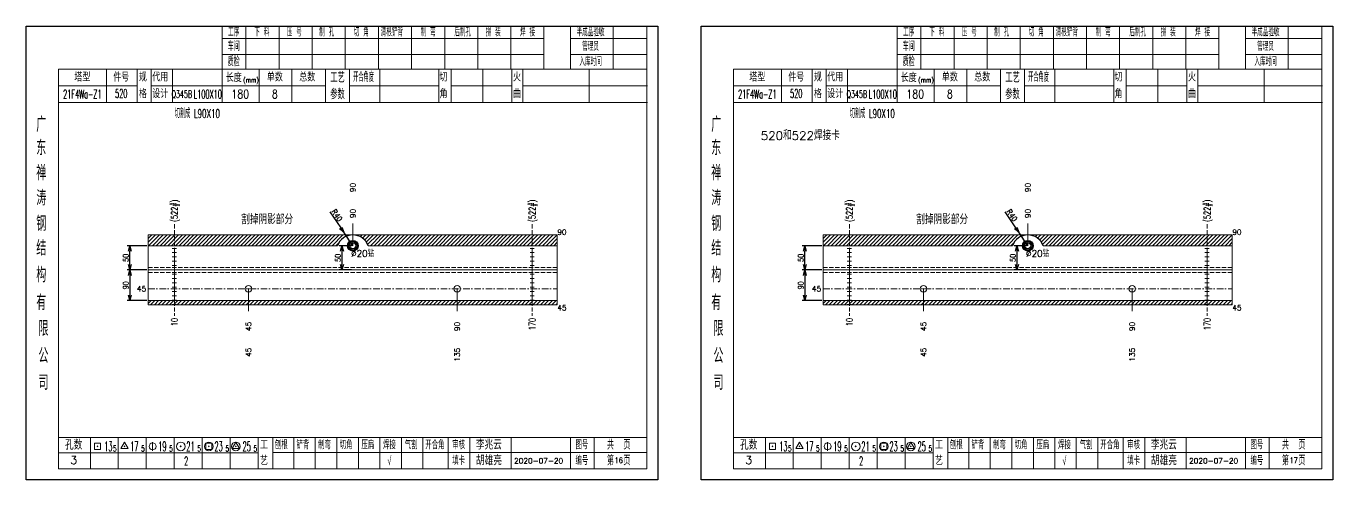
# Model space of a CAD drawing. Extents: x 1310 to 15542, y -76 to 8381.
# Drawn here: x 6198 to 6803, y 2954 to 3164 of the extents above; entities that cross this region are included whole.
import ezdxf
from ezdxf.enums import TextEntityAlignment as Align

# ---------------------------------------------------------------- set-up
doc = ezdxf.new("R2010")
doc.units = 0
doc.header["$MEASUREMENT"] = 0
doc.linetypes.add('一点画线', pattern=[5.2, 3, -1, 0.2, -1])
doc.linetypes.add('虚线', pattern=[2.75, 2, -0.75])
doc.layers.get('0').update_dxf_attribs({"linetype": 'CONTINUOUS', "lineweight": 25})
doc.layers.get('Defpoints').update_dxf_attribs({"linetype": 'CONTINUOUS'})
for name, color, linetype, lineweight in [('1', 7, 'CONTINUOUS', 25), ('2', 7, 'CONTINUOUS', 25), ('4', 7, 'CONTINUOUS', 25), ('5', 7, 'CONTINUOUS', 25)]:
    doc.layers.add(name, color=color, linetype=linetype, lineweight=lineweight)
doc.styles.add('DimFont', font='simplex.shx', dxfattribs={"width": 0.8, "bigfont": 'gbhzfs.shx'})
doc.styles.get("Standard").update_dxf_attribs({"font": 'simplex.shx', "width": 0.7, "height": 3, "bigfont": 'gbhzfs.shx'})
doc.dimstyles.new('DHDxfDimStyleOpen30', dxfattribs={"dimtxt": 2.5, "dimasz": 2.5, "dimexe": 1.25, "dimexo": 0.625, "dimtad": 2, "dimtxsty": 'DimFont', "dimblk": 'OPEN30', "dimblk1": 'OPEN30', "dimblk2": 'OPEN30', "dimcen": 2.5, "dimadec": 0, "dimazin": 0, "dimtfac": 1, "dimtmove": 0, "dimatfit": 3, "dimfxl": 0, "dimarcsym": 0})

# ---------------------------------------------------------------- blocks, each defined once
blk = doc.blocks.new('孔21.5')
at = {"layer": '5', "color": 7, "linetype": 'Continuous', "lineweight": 13}
for p, q in [((-0.1, -0.1), (0.1, 0.1)), ((0.1, -0.1), (-0.1, 0.1))]:
    blk.add_line(p, q, dxfattribs=at)
blk.add_circle((0, 0), 1, dxfattribs=at)
blk = doc.blocks.new('_OPEN30')
at = {"color": 0, "linetype": 'ByBlock', "lineweight": -2}
for p, q in [((-1, 0.27), (0, 0)), ((0, 0), (-1, -0.27)), ((0, 0), (-1, 0))]:
    blk.add_line(p, q, dxfattribs=at)
blk = doc.blocks.new('*D72')
at = {"color": 0, "linetype": 'Continuous', "lineweight": -2}
for p, q in [((6348.81, 3062.14), (6343.15, 3062.14)), ((6344.4, 3059.64), (6344.4, 3053.44)), ((6348.81, 3050.94), (6343.15, 3050.94))]:
    blk.add_line(p, q, dxfattribs=at)
at = {"layer": 'Defpoints', "color": 0, "linetype": 'Continuous'}
for p in [(6349.44, 3062.14), (6344.4, 3050.94), (6349.44, 3050.94)]:
    blk.add_point(p, dxfattribs=at)
at = {"color": 0, "linetype": 'Continuous', "lineweight": -2, "xscale": 2.5, "yscale": 2.5, "zscale": 2.5}
for p, rotation in [((6344.4, 3062.14), 90), ((6344.4, 3050.94), 270)]:
    blk.add_blockref('_OPEN30', p, dxfattribs=dict(at, rotation=rotation))
at = {"color": 0, "linetype": 'Continuous', "insert": (6342.52, 3056.54), "char_height": 2.5, "attachment_point": 5, "rotation": 90, "style": 'DimFont'}
blk.add_mtext('50', dxfattribs=at)
blk = doc.blocks.new('*D73')
at = {"color": 0, "linetype": 'Continuous', "lineweight": -2}
for p, q in [((6338.78, 3077.86), (6343.82, 3070.42)), ((6349.44, 3062.14), (6345.23, 3068.35))]:
    blk.add_line(p, q, dxfattribs=at)
at = {"layer": 'Defpoints', "color": 0, "linetype": 'Continuous'}
for p in [(6345.23, 3068.35), (6349.44, 3062.14)]:
    blk.add_point(p, dxfattribs=at)
at = {"color": 0, "linetype": 'Continuous', "lineweight": -2, "xscale": 2.5, "yscale": 2.5, "zscale": 2.5, "rotation": 304.1449578557873}
blk.add_blockref('_OPEN30', (6345.23, 3068.35), dxfattribs=at)
at = {"color": 0, "linetype": 'Continuous', "insert": (6342.15, 3076.23), "char_height": 2.5, "attachment_point": 5, "rotation": 304.14496, "style": 'DimFont'}
blk.add_mtext('R40', dxfattribs=at)
blk = doc.blocks.new('*D74')
at = {"color": 0, "linetype": 'Continuous', "lineweight": -2}
for p, q in [((6254.25, 3062.14), (6245.07, 3062.14)), ((6246.32, 3053.44), (6246.32, 3059.64)), ((6254.25, 3050.94), (6245.07, 3050.94))]:
    blk.add_line(p, q, dxfattribs=at)
at = {"layer": 'Defpoints', "color": 0, "linetype": 'Continuous'}
for p in [(6246.32, 3062.14), (6254.87, 3062.14), (6254.87, 3050.94)]:
    blk.add_point(p, dxfattribs=at)
at = {"color": 0, "linetype": 'Continuous', "lineweight": -2, "xscale": 2.5, "yscale": 2.5, "zscale": 2.5}
for p, rotation in [((6246.32, 3062.14), 90), ((6246.32, 3050.94), 270)]:
    blk.add_blockref('_OPEN30', p, dxfattribs=dict(at, rotation=rotation))
at = {"color": 0, "linetype": 'Continuous', "insert": (6244.44, 3056.54), "char_height": 2.5, "attachment_point": 5, "rotation": 90, "style": 'DimFont'}
blk.add_mtext('50', dxfattribs=at)
blk = doc.blocks.new('*D75')
at = {"color": 0, "linetype": 'Continuous', "lineweight": -2}
for p, q in [((6254.25, 3050.94), (6245.07, 3050.94)), ((6246.32, 3048.44), (6246.32, 3039.24)), ((6254.25, 3036.74), (6245.07, 3036.74))]:
    blk.add_line(p, q, dxfattribs=at)
at = {"layer": 'Defpoints', "color": 0, "linetype": 'Continuous'}
for p in [(6254.87, 3050.94), (6246.32, 3036.74), (6254.87, 3036.74)]:
    blk.add_point(p, dxfattribs=at)
at = {"color": 0, "linetype": 'Continuous', "lineweight": -2, "xscale": 2.5, "yscale": 2.5, "zscale": 2.5}
for p, rotation in [((6246.32, 3050.94), 90), ((6246.32, 3036.74), 270)]:
    blk.add_blockref('_OPEN30', p, dxfattribs=dict(at, rotation=rotation))
at = {"color": 0, "linetype": 'Continuous', "insert": (6244.44, 3043.84), "char_height": 2.5, "attachment_point": 5, "rotation": 90, "style": 'DimFont'}
blk.add_mtext('90', dxfattribs=at)
blk = doc.blocks.new('*D84')
at = {"color": 0, "linetype": 'Continuous', "lineweight": -2}
for p, q in [((6660.94, 3062.14), (6655.28, 3062.14)), ((6656.53, 3059.64), (6656.53, 3053.44)), ((6660.94, 3050.94), (6655.28, 3050.94))]:
    blk.add_line(p, q, dxfattribs=at)
at = {"layer": 'Defpoints', "color": 0, "linetype": 'Continuous'}
for p in [(6661.57, 3062.14), (6656.53, 3050.94), (6661.57, 3050.94)]:
    blk.add_point(p, dxfattribs=at)
at = {"color": 0, "linetype": 'Continuous', "lineweight": -2, "xscale": 2.5, "yscale": 2.5, "zscale": 2.5}
for p, rotation in [((6656.53, 3062.14), 90), ((6656.53, 3050.94), 270)]:
    blk.add_blockref('_OPEN30', p, dxfattribs=dict(at, rotation=rotation))
at = {"color": 0, "linetype": 'Continuous', "insert": (6654.65, 3056.54), "char_height": 2.5, "attachment_point": 5, "rotation": 90, "style": 'DimFont'}
blk.add_mtext('50', dxfattribs=at)
blk = doc.blocks.new('*D85')
at = {"color": 0, "linetype": 'Continuous', "lineweight": -2}
for p, q in [((6650.91, 3077.86), (6655.95, 3070.42)), ((6661.57, 3062.14), (6657.36, 3068.35))]:
    blk.add_line(p, q, dxfattribs=at)
at = {"layer": 'Defpoints', "color": 0, "linetype": 'Continuous'}
for p in [(6657.36, 3068.35), (6661.57, 3062.14)]:
    blk.add_point(p, dxfattribs=at)
at = {"color": 0, "linetype": 'Continuous', "lineweight": -2, "xscale": 2.5, "yscale": 2.5, "zscale": 2.5, "rotation": 304.144957855795}
blk.add_blockref('_OPEN30', (6657.36, 3068.35), dxfattribs=at)
at = {"color": 0, "linetype": 'Continuous', "insert": (6654.28, 3076.23), "char_height": 2.5, "attachment_point": 5, "rotation": 304.14496, "style": 'DimFont'}
blk.add_mtext('R40', dxfattribs=at)
blk = doc.blocks.new('*D86')
at = {"color": 0, "linetype": 'Continuous', "lineweight": -2}
for p, q in [((6566.38, 3062.14), (6557.2, 3062.14)), ((6558.45, 3053.44), (6558.45, 3059.64)), ((6566.38, 3050.94), (6557.2, 3050.94))]:
    blk.add_line(p, q, dxfattribs=at)
at = {"layer": 'Defpoints', "color": 0, "linetype": 'Continuous'}
for p in [(6558.45, 3062.14), (6567, 3062.14), (6567, 3050.94)]:
    blk.add_point(p, dxfattribs=at)
at = {"color": 0, "linetype": 'Continuous', "lineweight": -2, "xscale": 2.5, "yscale": 2.5, "zscale": 2.5}
for p, rotation in [((6558.45, 3062.14), 90), ((6558.45, 3050.94), 270)]:
    blk.add_blockref('_OPEN30', p, dxfattribs=dict(at, rotation=rotation))
at = {"color": 0, "linetype": 'Continuous', "insert": (6556.57, 3056.54), "char_height": 2.5, "attachment_point": 5, "rotation": 90, "style": 'DimFont'}
blk.add_mtext('50', dxfattribs=at)
blk = doc.blocks.new('*D87')
at = {"color": 0, "linetype": 'Continuous', "lineweight": -2}
for p, q in [((6566.38, 3050.94), (6557.2, 3050.94)), ((6558.45, 3048.44), (6558.45, 3039.24)), ((6566.38, 3036.74), (6557.2, 3036.74))]:
    blk.add_line(p, q, dxfattribs=at)
at = {"layer": 'Defpoints', "color": 0, "linetype": 'Continuous'}
for p in [(6567, 3050.94), (6558.45, 3036.74), (6567, 3036.74)]:
    blk.add_point(p, dxfattribs=at)
at = {"color": 0, "linetype": 'Continuous', "lineweight": -2, "xscale": 2.5, "yscale": 2.5, "zscale": 2.5}
for p, rotation in [((6558.45, 3050.94), 90), ((6558.45, 3036.74), 270)]:
    blk.add_blockref('_OPEN30', p, dxfattribs=dict(at, rotation=rotation))
at = {"color": 0, "linetype": 'Continuous', "insert": (6556.57, 3043.84), "char_height": 2.5, "attachment_point": 5, "rotation": 90, "style": 'DimFont'}
blk.add_mtext('90', dxfattribs=at)
blk = doc.blocks.new('CTJGK')
at = {"color": 6, "linetype": 'Continuous'}
for p, q in [((0, 209.97), (292.13, 209.97)), ((0, 0), (0, 209.97)), ((292.13, 209.97), (292.13, 0)), ((292.13, 0), (0, 0))]:
    blk.add_line(p, q, dxfattribs=at)

msp = doc.modelspace()

# ---------------------------------------------------------------- hatches: boundary and pattern name
at = {"linetype": 'Continuous'}
h = msp.add_hatch(dxfattribs=at)
h.set_pattern_fill('ANSI31', color=0, scale=10, style=0)
h.set_pattern_definition([(45, (-8427.51, -2839.88), (-0.88388348, 0.88388348), [])])
h.paths.add_polyline_path([(6266.931, 3067.144), (6254.872, 3067.144), (6254.872, 3062.144), (6266.931, 3062.144)])
h.paths.add_polyline_path([(6346.214, 3066.416), (6345.868, 3067.144), (6266.931, 3067.144), (6266.931, 3062.144), (6342.366, 3062.144, -0.199274)])
h.paths.add_polyline_path([(6432.373, 3067.144), (6349.437, 3067.144, -0.3178372), (6356.508, 3062.144), (6432.373, 3062.144)])
h.paths.add_polyline_path([(6444.002, 3067.144), (6432.373, 3067.144), (6432.373, 3062.144), (6444.002, 3062.144)])
h = msp.add_hatch(dxfattribs=at)
h.set_pattern_fill('ANSI31', color=0, scale=10, style=0)
h.set_pattern_definition([(45, (-8115.38, -2839.88), (-0.88388348, 0.88388348), [])])
h.paths.add_polyline_path([(6579.061, 3067.144), (6567.002, 3067.144), (6567.002, 3062.144), (6579.061, 3062.144)])
h.paths.add_polyline_path([(6658.344, 3066.416), (6657.998, 3067.144), (6579.061, 3067.144), (6579.061, 3062.144), (6654.496, 3062.144, -0.199274)])
h.paths.add_polyline_path([(6744.503, 3067.144), (6661.567, 3067.144, -0.3178372), (6668.638, 3062.144), (6744.503, 3062.144)])
h.paths.add_polyline_path([(6756.132, 3067.144), (6744.503, 3067.144), (6744.503, 3062.144), (6756.132, 3062.144)])
h = msp.add_hatch(dxfattribs=at)
h.set_pattern_fill('ANSI31', color=0, scale=10, style=0)
h.set_pattern_definition([(45, (-358.2814, -15.6083), (-0.88388348, 0.88388348), [])])
h.paths.add_polyline_path([(6266.931, 3036.744), (6254.872, 3036.744), (6254.872, 3034.744), (6266.931, 3034.744)])
h.paths.add_polyline_path([(6301.199, 3036.744), (6266.931, 3036.744), (6266.931, 3034.744), (6301.199, 3034.744)])
h.paths.add_polyline_path([(6397.675, 3036.744), (6301.199, 3036.744), (6301.199, 3034.744), (6397.675, 3034.744)])
h.paths.add_polyline_path([(6432.373, 3036.744), (6397.675, 3036.744), (6397.675, 3034.744), (6432.373, 3034.744)])
h.paths.add_polyline_path([(6444.002, 3036.744), (6432.373, 3036.744), (6432.373, 3034.744), (6444.002, 3034.744)])
h = msp.add_hatch(dxfattribs=at)
h.set_pattern_fill('ANSI31', color=0, scale=10, style=0)
h.set_pattern_definition([(45, (-46.1514, -15.6083), (-0.88388348, 0.88388348), [])])
h.paths.add_polyline_path([(6579.061, 3036.744), (6567.002, 3036.744), (6567.002, 3034.744), (6579.061, 3034.744)])
h.paths.add_polyline_path([(6613.329, 3036.744), (6579.061, 3036.744), (6579.061, 3034.744), (6613.329, 3034.744)])
h.paths.add_polyline_path([(6709.805, 3036.744), (6613.329, 3036.744), (6613.329, 3034.744), (6709.805, 3034.744)])
h.paths.add_polyline_path([(6744.503, 3036.744), (6709.805, 3036.744), (6709.805, 3034.744), (6744.503, 3034.744)])
h.paths.add_polyline_path([(6756.132, 3036.744), (6744.503, 3036.744), (6744.503, 3034.744), (6756.132, 3034.744)])

# ---------------------------------------------------------------- linework, layer by layer
at = {"color": 7, "linetype": 'Continuous', "lineweight": 13}
for p, q in [((6349.437, 3062.144), (6349.437, 3072.444)), ((6661.567, 3062.144), (6661.567, 3072.444)), ((6301.199, 3042.244), (6301.199, 3031.944)), ((6397.675, 3042.244), (6397.675, 3031.944)), ((6613.329, 3042.244), (6613.329, 3031.944)), ((6709.805, 3042.244), (6709.805, 3031.944))]:
    msp.add_line(p, q, dxfattribs=at)
at = {"color": 7, "linetype": 'Continuous', "lineweight": 18}
for p, q in [((6254.872, 3067.144), (6254.872, 3034.744)), ((6254.872, 3067.144), (6444.002, 3067.144)), ((6444.002, 3067.144), (6444.002, 3034.744)), ((6567.002, 3067.144), (6567.002, 3034.744)), ((6567.002, 3067.144), (6756.132, 3067.144)), ((6756.132, 3067.144), (6756.132, 3034.744)), ((6254.872, 3062.144), (6342.366, 3062.144)), ((6356.508, 3062.144), (6444.002, 3062.144)), ((6567.002, 3062.144), (6654.496, 3062.144)), ((6668.638, 3062.144), (6756.132, 3062.144)), ((6254.872, 3050.944), (6444.002, 3050.944)), ((6567.002, 3050.944), (6756.132, 3050.944))]:
    msp.add_line(p, q, dxfattribs=at)
at = {"color": 1, "linetype": '虚线', "lineweight": 18}
for p, q in [((6254.872, 3052.144), (6444.002, 3052.144)), ((6567.002, 3052.144), (6756.132, 3052.144)), ((6254.872, 3049.744), (6444.002, 3049.744)), ((6567.002, 3049.744), (6756.132, 3049.744))]:
    msp.add_line(p, q, dxfattribs=at)
at = {"color": 3, "linetype": '一点画线', "lineweight": 13}
for p, q in [((6254.872, 3042.244), (6444.002, 3042.244)), ((6567.002, 3042.244), (6756.132, 3042.244))]:
    msp.add_line(p, q, dxfattribs=at)
at = {"color": 0, "linetype": 'Continuous'}
for centre, radius in [((6349.437, 3062.144), 2.467), ((6349.437, 3062.144), 2.052), ((6661.567, 3062.144), 2.467), ((6661.567, 3062.144), 2.052), ((6349.437, 3062.144), 1.414), ((6661.567, 3062.144), 1.414)]:
    msp.add_circle(centre, radius, dxfattribs=at)
for centre in [(6349.437, 3059.644), (6661.567, 3059.644)]:
    msp.add_arc(centre, 7.5, 19.471221, 160.528779, dxfattribs=at)
at = {"layer": '1', "color": 7, "linetype": 'Continuous', "lineweight": 18}
for p, q in [((6254.872, 3036.744), (6444.002, 3036.744)), ((6254.872, 3034.744), (6444.002, 3034.744)), ((6567.002, 3036.744), (6756.132, 3036.744)), ((6567.002, 3034.744), (6756.132, 3034.744))]:
    msp.add_line(p, q, dxfattribs=at)
at = {"layer": '2', "color": 216, "linetype": '虚线', "lineweight": 13}
for p, q in [((6266.931, 3072.144), (6266.931, 3029.744)), ((6432.373, 3072.144), (6432.373, 3029.744)), ((6579.061, 3072.144), (6579.061, 3029.744)), ((6744.503, 3072.144), (6744.503, 3029.744))]:
    msp.add_line(p, q, dxfattribs=at)
at = {"layer": '2', "color": 7, "linetype": 'Continuous', "lineweight": 13}
for p, q in [((6267.931, 3060.944), (6265.931, 3060.944)), ((6267.931, 3058.944), (6265.931, 3058.944)), ((6266.931, 3050.944), (6266.931, 3060.944)), ((6433.373, 3060.944), (6431.373, 3060.944)), ((6433.373, 3058.944), (6431.373, 3058.944)), ((6432.373, 3050.944), (6432.373, 3060.944)), ((6580.061, 3060.944), (6578.061, 3060.944)), ((6580.061, 3058.944), (6578.061, 3058.944)), ((6579.061, 3050.944), (6579.061, 3060.944)), ((6745.503, 3060.944), (6743.503, 3060.944)), ((6745.503, 3058.944), (6743.503, 3058.944)), ((6744.503, 3050.944), (6744.503, 3060.944)), ((6267.931, 3056.944), (6265.931, 3056.944)), ((6267.931, 3054.944), (6265.931, 3054.944)), ((6267.931, 3052.944), (6265.931, 3052.944)), ((6433.373, 3056.944), (6431.373, 3056.944)), ((6433.373, 3054.944), (6431.373, 3054.944)), ((6433.373, 3052.944), (6431.373, 3052.944)), ((6580.061, 3056.944), (6578.061, 3056.944)), ((6580.061, 3054.944), (6578.061, 3054.944)), ((6580.061, 3052.944), (6578.061, 3052.944)), ((6745.503, 3056.944), (6743.503, 3056.944)), ((6745.503, 3054.944), (6743.503, 3054.944)), ((6745.503, 3052.944), (6743.503, 3052.944)), ((6265.931, 3048.944), (6267.931, 3048.944)), ((6265.931, 3046.944), (6267.931, 3046.944)), ((6266.931, 3050.944), (6266.931, 3034.744)), ((6431.373, 3048.944), (6433.373, 3048.944)), ((6431.373, 3046.944), (6433.373, 3046.944)), ((6432.373, 3050.944), (6432.373, 3034.744)), ((6578.061, 3048.944), (6580.061, 3048.944)), ((6578.061, 3046.944), (6580.061, 3046.944)), ((6579.061, 3050.944), (6579.061, 3034.744)), ((6743.503, 3048.944), (6745.503, 3048.944)), ((6743.503, 3046.944), (6745.503, 3046.944)), ((6744.503, 3050.944), (6744.503, 3034.744)), ((6265.931, 3044.944), (6267.931, 3044.944)), ((6265.931, 3042.944), (6267.931, 3042.944)), ((6265.931, 3040.944), (6267.931, 3040.944)), ((6431.373, 3044.944), (6433.373, 3044.944)), ((6431.373, 3042.944), (6433.373, 3042.944)), ((6431.373, 3040.944), (6433.373, 3040.944)), ((6578.061, 3044.944), (6580.061, 3044.944)), ((6578.061, 3042.944), (6580.061, 3042.944)), ((6578.061, 3040.944), (6580.061, 3040.944)), ((6743.503, 3044.944), (6745.503, 3044.944)), ((6743.503, 3042.944), (6745.503, 3042.944)), ((6743.503, 3040.944), (6745.503, 3040.944)), ((6265.931, 3038.944), (6267.931, 3038.944)), ((6265.931, 3036.944), (6267.931, 3036.944)), ((6265.931, 3034.944), (6267.931, 3034.944)), ((6431.373, 3038.944), (6433.373, 3038.944)), ((6431.373, 3036.944), (6433.373, 3036.944)), ((6431.373, 3034.944), (6433.373, 3034.944)), ((6578.061, 3038.944), (6580.061, 3038.944)), ((6578.061, 3036.944), (6580.061, 3036.944)), ((6578.061, 3034.944), (6580.061, 3034.944)), ((6743.503, 3038.944), (6745.503, 3038.944)), ((6743.503, 3036.944), (6745.503, 3036.944)), ((6743.503, 3034.944), (6745.503, 3034.944))]:
    msp.add_line(p, q, dxfattribs=at)
at = {"layer": '4', "color": 1, "linetype": 'Continuous', "lineweight": 18}
for p, q in [((6198.372, 3163.771), (6198.372, 2953.801)), ((6490.502, 3163.771), (6198.372, 3163.771)), ((6289.002, 3163.771), (6289.002, 3143.931)), ((6300.032, 3163.771), (6300.032, 3143.911)), ((6315.342, 3163.771), (6315.342, 3143.911)), ((6330.662, 3163.771), (6330.662, 3143.911)), ((6345.972, 3163.771), (6345.972, 3143.911)), ((6361.282, 3163.771), (6361.282, 3143.911)), ((6376.592, 3163.771), (6376.592, 3143.911)), ((6391.912, 3163.771), (6391.912, 3143.911)), ((6407.222, 3163.771), (6407.222, 3143.911)), ((6422.532, 3163.771), (6422.532, 3143.911)), ((6437.842, 3163.771), (6437.842, 3143.931)), ((6437.842, 3163.771), (6437.842, 3143.911)), ((6450.122, 3163.771), (6450.122, 3143.911)), ((6469.872, 3163.771), (6469.872, 3143.911)), ((6485.452, 3163.771), (6485.452, 3143.911)), ((6490.502, 3133.971), (6490.502, 3163.771)), ((6510.502, 3163.771), (6510.502, 2953.801)), ((6802.632, 3163.771), (6510.502, 3163.771)), ((6601.132, 3163.771), (6601.132, 3143.931)), ((6612.162, 3163.771), (6612.162, 3143.911)), ((6627.472, 3163.771), (6627.472, 3143.911)), ((6642.792, 3163.771), (6642.792, 3143.911)), ((6658.102, 3163.771), (6658.102, 3143.911)), ((6673.412, 3163.771), (6673.412, 3143.911)), ((6688.722, 3163.771), (6688.722, 3143.911)), ((6704.042, 3163.771), (6704.042, 3143.911)), ((6719.352, 3163.771), (6719.352, 3143.911)), ((6734.662, 3163.771), (6734.662, 3143.911)), ((6749.972, 3163.771), (6749.972, 3143.931)), ((6749.972, 3163.771), (6749.972, 3143.911)), ((6762.252, 3163.771), (6762.252, 3143.911)), ((6782.002, 3163.771), (6782.002, 3143.911)), ((6797.582, 3163.771), (6797.582, 3143.911)), ((6802.632, 3133.971), (6802.632, 3163.771)), ((6437.842, 3158.041), (6289.002, 3158.041)), ((6485.452, 3158.041), (6450.122, 3158.041)), ((6749.972, 3158.041), (6601.132, 3158.041)), ((6797.582, 3158.041), (6762.252, 3158.041)), ((6437.842, 3150.561), (6289.002, 3150.561)), ((6485.452, 3150.561), (6450.122, 3150.561)), ((6749.972, 3150.561), (6601.132, 3150.561)), ((6797.582, 3150.561), (6762.252, 3150.561)), ((6213.382, 3143.911), (6213.382, 2958.851)), ((6485.452, 3143.911), (6213.382, 3143.911)), ((6235.502, 3143.921), (6235.502, 3128.501)), ((6249.652, 3128.501), (6249.652, 3143.911)), ((6256.152, 3128.501), (6256.152, 3143.911)), ((6266.022, 3143.911), (6266.022, 3128.501)), ((6289.002, 3143.931), (6289.002, 3128.501)), ((6306.122, 3143.911), (6306.122, 3128.501)), ((6321.172, 3143.911), (6321.172, 3128.501)), ((6336.872, 3143.911), (6336.872, 3128.501)), ((6347.932, 3143.911), (6347.932, 3128.501)), ((6361.882, 3143.911), (6361.882, 3128.501)), ((6389.182, 3143.911), (6389.182, 3128.501)), ((6394.942, 3143.911), (6394.942, 3128.501)), ((6409.562, 3143.911), (6409.562, 3128.501)), ((6423.022, 3143.911), (6423.022, 3128.501)), ((6428.012, 3143.911), (6428.012, 3128.501)), ((6458.752, 3143.911), (6458.752, 3128.501)), ((6485.452, 2958.851), (6485.452, 3143.911)), ((6525.512, 3143.911), (6525.512, 2958.851)), ((6797.582, 3143.911), (6525.512, 3143.911)), ((6547.632, 3143.921), (6547.632, 3128.501)), ((6561.782, 3128.501), (6561.782, 3143.911)), ((6568.282, 3128.501), (6568.282, 3143.911)), ((6578.152, 3143.911), (6578.152, 3128.501)), ((6601.132, 3143.931), (6601.132, 3128.501)), ((6618.252, 3143.911), (6618.252, 3128.501)), ((6633.302, 3143.911), (6633.302, 3128.501)), ((6649.002, 3143.911), (6649.002, 3128.501)), ((6660.062, 3143.911), (6660.062, 3128.501)), ((6674.012, 3143.911), (6674.012, 3128.501)), ((6701.312, 3143.911), (6701.312, 3128.501)), ((6707.072, 3143.911), (6707.072, 3128.501)), ((6721.692, 3143.911), (6721.692, 3128.501)), ((6735.152, 3143.911), (6735.152, 3128.501)), ((6740.142, 3143.911), (6740.142, 3128.501)), ((6770.882, 3143.911), (6770.882, 3128.501)), ((6797.582, 2958.851), (6797.582, 3143.911)), ((6249.652, 3136.151), (6213.382, 3136.151)), ((6336.872, 3136.201), (6256.152, 3136.201)), ((6347.932, 3136.201), (6389.182, 3136.201)), ((6394.942, 3136.201), (6423.022, 3136.201)), ((6428.012, 3136.201), (6485.632, 3136.201)), ((6561.782, 3136.151), (6525.512, 3136.151)), ((6649.002, 3136.201), (6568.282, 3136.201)), ((6660.062, 3136.201), (6701.312, 3136.201)), ((6707.072, 3136.201), (6735.152, 3136.201)), ((6740.142, 3136.201), (6797.762, 3136.201)), ((6490.502, 2953.801), (6490.502, 3133.971)), ((6802.632, 2953.801), (6802.632, 3133.971)), ((6485.632, 3128.501), (6213.382, 3128.501)), ((6797.762, 3128.501), (6525.512, 3128.501)), ((6213.382, 2973.381), (6485.452, 2973.381)), ((6228.072, 2973.381), (6228.072, 2958.851)), ((6241.002, 2958.851), (6241.002, 2973.381)), ((6253.932, 2973.381), (6253.932, 2958.851)), ((6266.852, 2958.851), (6266.852, 2973.381)), ((6279.782, 2973.381), (6279.782, 2958.851)), ((6292.712, 2958.851), (6292.712, 2973.381)), ((6305.632, 2958.851), (6305.632, 2973.381)), ((6312.502, 2958.851), (6312.502, 2973.381)), ((6322.162, 2958.851), (6322.162, 2973.381)), ((6332.102, 2958.851), (6332.102, 2973.381)), ((6342.042, 2958.851), (6342.042, 2973.381)), ((6351.992, 2958.851), (6351.992, 2973.381)), ((6361.932, 2958.851), (6361.932, 2973.381)), ((6371.872, 2958.851), (6371.872, 2973.381)), ((6381.822, 2958.851), (6381.822, 2973.381)), ((6393.462, 2958.851), (6393.462, 2973.381)), ((6403.612, 2958.851), (6403.612, 2973.381)), ((6422.672, 2958.851), (6422.672, 2973.381)), ((6450.052, 2958.851), (6450.052, 2973.381)), ((6461.012, 2958.851), (6461.012, 2973.381)), ((6525.512, 2973.381), (6797.582, 2973.381)), ((6540.202, 2973.381), (6540.202, 2958.851)), ((6553.132, 2958.851), (6553.132, 2973.381)), ((6566.062, 2973.381), (6566.062, 2958.851)), ((6578.982, 2958.851), (6578.982, 2973.381)), ((6591.912, 2973.381), (6591.912, 2958.851)), ((6604.842, 2958.851), (6604.842, 2973.381)), ((6617.762, 2958.851), (6617.762, 2973.381)), ((6624.632, 2958.851), (6624.632, 2973.381)), ((6634.292, 2958.851), (6634.292, 2973.381)), ((6644.232, 2958.851), (6644.232, 2973.381)), ((6654.172, 2958.851), (6654.172, 2973.381)), ((6664.122, 2958.851), (6664.122, 2973.381)), ((6674.062, 2958.851), (6674.062, 2973.381)), ((6684.002, 2958.851), (6684.002, 2973.381)), ((6693.952, 2958.851), (6693.952, 2973.381)), ((6705.592, 2958.851), (6705.592, 2973.381)), ((6715.742, 2958.851), (6715.742, 2973.381)), ((6734.802, 2958.851), (6734.802, 2973.381)), ((6762.182, 2958.851), (6762.182, 2973.381)), ((6773.142, 2958.851), (6773.142, 2973.381)), ((6305.632, 2966.251), (6213.382, 2966.251)), ((6312.462, 2966.411), (6485.452, 2966.411)), ((6617.762, 2966.251), (6525.512, 2966.251)), ((6624.592, 2966.411), (6797.582, 2966.411)), ((6213.382, 2958.851), (6485.452, 2958.851)), ((6525.512, 2958.851), (6797.582, 2958.851)), ((6198.372, 2953.801), (6490.502, 2953.801)), ((6510.502, 2953.801), (6802.632, 2953.801))]:
    msp.add_line(p, q, dxfattribs=at)
at = {"layer": '4', "color": 7, "linetype": 'Continuous', "lineweight": 13}
for p, q in [((6229.958, 2967.887), (6229.958, 2970.715)), ((6229.958, 2970.715), (6232.786, 2970.715)), ((6232.786, 2967.887), (6229.958, 2967.887)), ((6231.172, 2969.101), (6231.572, 2969.501)), ((6231.572, 2969.101), (6231.172, 2969.501)), ((6232.786, 2970.715), (6232.786, 2967.887)), ((6243.872, 2971.301), (6242.14, 2968.301)), ((6242.14, 2968.301), (6245.604, 2968.301)), ((6243.672, 2969.101), (6244.072, 2969.501)), ((6244.072, 2969.101), (6243.672, 2969.501)), ((6245.604, 2968.301), (6243.872, 2971.301)), ((6256.872, 2971.301), (6256.872, 2967.301)), ((6269.672, 2969.101), (6270.072, 2969.501)), ((6270.072, 2969.101), (6269.672, 2969.501)), ((6281.458, 2967.887), (6281.458, 2970.715)), ((6281.458, 2970.715), (6284.286, 2970.715)), ((6284.286, 2967.887), (6281.458, 2967.887)), ((6282.672, 2969.101), (6283.072, 2969.501)), ((6283.072, 2969.101), (6282.672, 2969.501)), ((6284.286, 2970.715), (6284.286, 2967.887)), ((6295.372, 2971.301), (6293.64, 2968.301)), ((6293.64, 2968.301), (6297.104, 2968.301)), ((6295.172, 2969.101), (6295.572, 2969.501)), ((6295.572, 2969.101), (6295.172, 2969.501)), ((6297.104, 2968.301), (6295.372, 2971.301)), ((6542.088, 2967.887), (6542.088, 2970.715)), ((6542.088, 2970.715), (6544.916, 2970.715)), ((6544.916, 2967.887), (6542.088, 2967.887)), ((6543.302, 2969.101), (6543.702, 2969.501)), ((6543.702, 2969.101), (6543.302, 2969.501)), ((6544.916, 2970.715), (6544.916, 2967.887)), ((6556.002, 2971.301), (6554.27, 2968.301)), ((6554.27, 2968.301), (6557.734, 2968.301)), ((6555.802, 2969.101), (6556.202, 2969.501)), ((6556.202, 2969.101), (6555.802, 2969.501)), ((6557.734, 2968.301), (6556.002, 2971.301)), ((6569.002, 2971.301), (6569.002, 2967.301)), ((6581.802, 2969.101), (6582.202, 2969.501)), ((6582.202, 2969.101), (6581.802, 2969.501)), ((6593.588, 2967.887), (6593.588, 2970.715)), ((6593.588, 2970.715), (6596.416, 2970.715)), ((6596.416, 2967.887), (6593.588, 2967.887)), ((6594.802, 2969.101), (6595.202, 2969.501)), ((6595.202, 2969.101), (6594.802, 2969.501)), ((6596.416, 2970.715), (6596.416, 2967.887)), ((6607.502, 2971.301), (6605.77, 2968.301)), ((6605.77, 2968.301), (6609.234, 2968.301)), ((6607.302, 2969.101), (6607.702, 2969.501)), ((6607.702, 2969.101), (6607.302, 2969.501)), ((6609.234, 2968.301), (6607.502, 2971.301))]:
    msp.add_line(p, q, dxfattribs=at)
for centre, radius in [((6256.872, 2969.301), 1.6), ((6269.872, 2969.301), 2), ((6282.872, 2969.301), 2), ((6295.372, 2969.301), 2), ((6569.002, 2969.301), 1.6), ((6582.002, 2969.301), 2), ((6595.002, 2969.301), 2), ((6607.502, 2969.301), 2)]:
    msp.add_circle(centre, radius, dxfattribs=at)

# ---------------------------------------------------------------- block references
at = {"color": 0, "linetype": 'Continuous'}
for p in [(6198.372, 2953.801), (6510.502, 2953.801)]:
    msp.add_blockref('CTJGK', p, dxfattribs=at)
at = {"layer": '1', "color": 8, "linetype": 'Continuous', "lineweight": 9, "xscale": 1.5, "yscale": 1.5, "zscale": 1.5}
for p in [(6301.199, 3042.244), (6397.675, 3042.244), (6613.329, 3042.244), (6709.805, 3042.244)]:
    msp.add_blockref('孔21.5', p, dxfattribs=at)

# ---------------------------------------------------------------- texts
at = {"color": 7, "linetype": 'Continuous', "lineweight": 13}
for p in [(6349.437, 3086.944), (6661.567, 3086.944)]:
    msp.add_text('90', height=2.5, rotation=90, dxfattribs=at).set_placement(p, align=Align.MIDDLE_LEFT)
at = {"color": 8, "linetype": 'Continuous', "lineweight": 9}
for p in [(6349.437, 3074.944), (6661.567, 3074.944)]:
    msp.add_text('90', height=2.5, rotation=90, dxfattribs=at).set_placement(p, align=Align.MIDDLE_LEFT)
at = {"color": 7, "linetype": 'Continuous', "lineweight": 13}
for p in [(6444.002, 3068.444), (6756.132, 3068.444)]:
    msp.add_text('90', height=2.5, dxfattribs=at).set_placement(p, align=Align.MIDDLE_LEFT)
for p in [(6353.962, 3056.143), (6666.092, 3056.143)]:
    msp.add_text('%%C20钻', height=3, dxfattribs=at).set_placement(p, align=Align.BOTTOM_CENTER)
for p in [(6253.872, 3042.244), (6566.002, 3042.244)]:
    msp.add_text('45', height=2.5, dxfattribs=at).set_placement(p, align=Align.MIDDLE_RIGHT)
at = {"layer": '1', "color": 7, "linetype": 'Continuous', "lineweight": 13}
for p in [(6444.002, 3033.444), (6756.132, 3033.444)]:
    msp.add_text('45', height=2.5, dxfattribs=at).set_placement(p, align=Align.MIDDLE_LEFT)
at = {"layer": '1', "color": 8, "linetype": 'Continuous', "lineweight": 9}
for s, p in [('45', (6301.199, 3026.944)), ('90', (6397.675, 3026.944)), ('45', (6613.329, 3026.944)), ('90', (6709.805, 3026.944))]:
    msp.add_text(s, height=2.5, rotation=90, dxfattribs=at).set_placement(p, align=Align.MIDDLE_RIGHT)
at = {"layer": '1', "color": 7, "linetype": 'Continuous', "lineweight": 13}
for s, p in [('45', (6301.199, 3014.944)), ('135', (6397.675, 3014.944)), ('45', (6613.329, 3014.944)), ('135', (6709.805, 3014.944))]:
    msp.add_text(s, height=2.5, rotation=90, dxfattribs=at).set_placement(p, align=Align.MIDDLE_RIGHT)
at = {"layer": '2', "color": 7, "linetype": 'Continuous', "lineweight": 13, "width": 0.7}
for p in [(6266.931, 3073.144), (6432.373, 3073.144), (6579.061, 3073.144), (6744.503, 3073.144)]:
    msp.add_text('(522#)', height=3, rotation=90, dxfattribs=at).set_placement(p, align=Align.MIDDLE_LEFT)
for s, p in [('10', (6266.931, 3028.744)), ('170', (6432.373, 3028.744)), ('10', (6579.061, 3028.744)), ('170', (6744.503, 3028.744))]:
    msp.add_text(s, height=3, rotation=90, dxfattribs=at).set_placement(p, align=Align.MIDDLE_RIGHT)
at = {"layer": '4', "color": 1, "linetype": 'Continuous', "lineweight": 25}
for s, height, width, p in [('工序', 3.7, 0.7, (6294.372, 3160.901)), ('下 料', 3.7, 0.7, (6307.372, 3160.901)), ('压 号', 3.7, 0.7, (6322.372, 3160.901)), ('制 孔', 3.7, 0.7, (6337.372, 3160.901)), ('切 角', 3.7, 0.7, (6353.372, 3160.901)), ('清根铲背 ', 3.7, 0.7, (6368.372, 3160.901)), (' 制 弯', 3.7, 0.7, (6383.372, 3160.901)), (' 后制孔', 3.7, 0.7, (6399.372, 3160.901)), ('拼 装', 3.7, 0.7, (6414.372, 3160.901)), (' 焊 接', 3.7, 0.7, (6429.372, 3160.901)), ('半成品验收', 3.7, 0.7, (6459.372, 3160.901)), ('工序', 3.7, 0.7, (6606.502, 3160.901)), ('下 料', 3.7, 0.7, (6619.502, 3160.901)), ('压 号', 3.7, 0.7, (6634.502, 3160.901)), ('制 孔', 3.7, 0.7, (6649.502, 3160.901)), ('切 角', 3.7, 0.7, (6665.502, 3160.901)), ('清根铲背 ', 3.7, 0.7, (6680.502, 3160.901)), (' 制 弯', 3.7, 0.7, (6695.502, 3160.901)), (' 后制孔', 3.7, 0.7, (6711.502, 3160.901)), ('拼 装', 3.7, 0.7, (6726.502, 3160.901)), (' 焊 接', 3.7, 0.7, (6741.502, 3160.901)), ('半成品验收', 3.7, 0.7, (6771.502, 3160.901)), ('车间', 4, 0.7, (6294.372, 3154.301)), ('管理员', 3.7, 0.7, (6459.372, 3154.301)), ('车间', 4, 0.7, (6606.502, 3154.301)), ('管理员', 3.7, 0.7, (6771.502, 3154.301)), ('质检', 4, 0.7, (6294.372, 3147.241)), ('入库时间', 3.7, 0.7, (6459.372, 3147.241)), ('质检', 4, 0.7, (6606.502, 3147.241)), ('入库时间', 3.7, 0.7, (6771.502, 3147.241)), ('工艺', 4.8, 0.7, (6342.372, 3140.061)), ('开合角度', 4, 0.6, (6354.372, 3140.061)), ('工艺', 4.8, 0.7, (6654.502, 3140.061)), ('开合角度', 4, 0.6, (6666.502, 3140.061)), ('(mm)', 2.24, 0.7, (6302.372, 3138.801)), ('(mm)', 2.24, 0.7, (6614.502, 3138.801)), ('21F4Wa-Z1', 4, 0.5, (6224.372, 3132.321)), ('520', 4, 0.5, (6242.372, 3132.571)), ('Q345B', 3.5, 0.5, (6270.372, 3132.301)), ('L100X10', 4, 0.5, (6282.372, 3132.301)), ('180', 4, 0.8, (6297.372, 3132.351)), ('8', 4, 0.8, (6313.372, 3132.351)), ('参数', 4.8, 0.7, (6342.372, 3132.351)), ('21F4Wa-Z1', 4, 0.5, (6536.502, 3132.321)), ('520', 4, 0.5, (6554.502, 3132.571)), ('Q345B', 3.5, 0.5, (6582.502, 3132.301)), ('L100X10', 4, 0.5, (6594.502, 3132.301)), ('180', 4, 0.8, (6609.502, 3132.351)), ('8', 4, 0.8, (6625.502, 3132.351)), ('参数', 4.8, 0.7, (6654.502, 3132.351)), ('广', 6.96, 0.7, (6205.372, 3118.271)), ('广', 6.96, 0.7, (6517.502, 3118.271)), ('东', 6.96, 0.7, (6205.372, 3107.481)), ('东', 6.96, 0.7, (6517.502, 3107.481)), ('禅', 6.96, 0.7, (6205.372, 3095.891)), ('禅', 6.96, 0.7, (6517.502, 3095.891)), ('涛', 6.96, 0.7, (6205.372, 3084.291)), ('涛', 6.96, 0.7, (6517.502, 3084.291)), ('钢', 6.96, 0.7, (6205.372, 3072.401)), ('钢', 6.96, 0.7, (6517.502, 3072.401)), ('结', 6.96, 0.7, (6205.372, 3061.091)), ('结', 6.96, 0.7, (6517.502, 3061.091)), ('构', 6.96, 0.7, (6205.372, 3048.711)), ('构', 6.96, 0.7, (6517.502, 3048.711)), ('有', 6.96, 0.7, (6205.372, 3035.901)), ('有', 6.96, 0.7, (6517.502, 3035.901)), ('限', 6.96, 0.7, (6206.372, 3023.901)), ('限', 6.96, 0.7, (6518.502, 3023.901)), ('公', 6.96, 0.7, (6206.372, 3011.361)), ('公', 6.96, 0.7, (6518.502, 3011.361)), ('司', 6.96, 0.7, (6206.372, 2998.881)), ('司', 6.96, 0.7, (6518.502, 2998.881)), ('13', 4.47, 0.5, (6236.372, 2969.301)), ('5', 2.68, 0.6, (6239.372, 2968.301)), ('17', 4.47, 0.5, (6248.372, 2969.301)), ('5', 2.68, 0.6, (6252.372, 2968.301)), ('19', 4.47, 0.5, (6261.372, 2969.301)), ('5', 2.68, 0.6, (6265.372, 2968.301)), ('21', 4.47, 0.5, (6274.372, 2969.301)), ('5', 2.68, 0.6, (6278.372, 2968.301)), ('23', 4.47, 0.5, (6287.372, 2969.301)), ('5', 2.68, 0.6, (6291.372, 2968.301)), ('25', 4.47, 0.5, (6300.372, 2969.301)), ('5', 2.68, 0.6, (6304.372, 2968.301)), ('刨根', 3.7, 0.8, (6316.372, 2969.901)), ('铲背', 3.7, 0.8, (6326.372, 2969.901)), ('制弯', 3.7, 0.8, (6336.372, 2969.901)), ('切角', 3.7, 0.8, (6346.372, 2969.901)), ('压扁', 3.7, 0.8, (6356.372, 2969.901)), ('焊接', 3.7, 0.8, (6366.372, 2969.901)), ('气割', 3.7, 0.8, (6376.372, 2969.901)), ('开合角', 3.7, 0.8, (6387.372, 2969.901)), ('审核', 3.7, 0.8, (6398.372, 2969.901)), ('图号', 3.7, 0.8, (6455.372, 2969.901)), ('共  页', 4, 0.8, (6472.372, 2969.901)), ('13', 4.47, 0.5, (6548.502, 2969.301)), ('5', 2.68, 0.6, (6551.502, 2968.301)), ('17', 4.47, 0.5, (6560.502, 2969.301)), ('5', 2.68, 0.6, (6564.502, 2968.301)), ('19', 4.47, 0.5, (6573.502, 2969.301)), ('5', 2.68, 0.6, (6577.502, 2968.301)), ('21', 4.47, 0.5, (6586.502, 2969.301)), ('5', 2.68, 0.6, (6590.502, 2968.301)), ('23', 4.47, 0.5, (6599.502, 2969.301)), ('5', 2.68, 0.6, (6603.502, 2968.301)), ('25', 4.47, 0.5, (6612.502, 2969.301)), ('5', 2.68, 0.6, (6616.502, 2968.301)), ('刨根', 3.7, 0.8, (6628.502, 2969.901)), ('铲背', 3.7, 0.8, (6638.502, 2969.901)), ('制弯', 3.7, 0.8, (6648.502, 2969.901)), ('切角', 3.7, 0.8, (6658.502, 2969.901)), ('压扁', 3.7, 0.8, (6668.502, 2969.901)), ('焊接', 3.7, 0.8, (6678.502, 2969.901)), ('气割', 3.7, 0.8, (6688.502, 2969.901)), ('开合角', 3.7, 0.8, (6699.502, 2969.901)), ('审核', 3.7, 0.8, (6710.502, 2969.901)), ('图号', 3.7, 0.8, (6767.502, 2969.901)), ('共  页', 4, 0.8, (6784.502, 2969.901)), ('2', 4, 0.5, (6272.372, 2962.551)), ('√', 4, 0.6, (6366.372, 2962.631)), ('填卡', 3.7, 0.8, (6398.372, 2962.631)), ('编号', 3.7, 0.8, (6455.372, 2962.631)), ('第  页', 4, 0.8, (6472.372, 2962.631)), ('2', 4, 0.5, (6584.502, 2962.551)), ('√', 4, 0.6, (6678.502, 2962.631)), ('填卡', 3.7, 0.8, (6710.502, 2962.631)), ('编号', 3.7, 0.8, (6767.502, 2962.631)), ('第  页', 4, 0.8, (6784.502, 2962.631))]:
    msp.add_text(s, height=height, dxfattribs=dict(at, width=width)).set_placement(p, align=Align.MIDDLE_CENTER)
for s, height, p in [('塔型', 3.7, (6224.372, 3140.031)), ('件号', 3.7, (6242.372, 3140.031)), ('规', 3.7, (6252.372, 3140.061)), ('代用', 3.7, (6260.372, 3140.061)), ('单数', 3.7, (6313.372, 3140.061)), ('总数', 3.7, (6328.372, 3140.061)), ('火', 3.7, (6425.372, 3140.061)), ('塔型', 3.7, (6536.502, 3140.031)), ('件号', 3.7, (6554.502, 3140.031)), ('规', 3.7, (6564.502, 3140.061)), ('代用', 3.7, (6572.502, 3140.061)), ('单数', 3.7, (6625.502, 3140.061)), ('总数', 3.7, (6640.502, 3140.061)), ('火', 3.7, (6737.502, 3140.061)), ('长度', 3.7, (6294.372, 3139.801)), ('切', 3.7, (6391.372, 3140.061)), ('长度', 3.7, (6606.502, 3139.801)), ('切', 3.7, (6703.502, 3140.061)), ('格', 3.7, (6252.372, 3132.351)), ('设计', 3.7, (6260.372, 3132.351)), ('角', 3.7, (6391.372, 3132.351)), ('曲', 3.7, (6425.372, 3132.351)), ('格', 3.7, (6564.502, 3132.351)), ('设计', 3.7, (6572.502, 3132.351)), ('角', 3.7, (6703.502, 3132.351)), ('曲', 3.7, (6737.502, 3132.351)), ('孔数', 4, (6220.372, 2969.821)), ('工', 3.7, (6308.372, 2969.901)), ('李兆云', 4, (6412.372, 2969.901)), ('孔数', 4, (6532.502, 2969.821)), ('工', 3.7, (6620.502, 2969.901)), ('李兆云', 4, (6724.502, 2969.901)), ('3', 3.7, (6220.372, 2962.991)), ('艺', 3.7, (6308.372, 2962.551)), ('胡雄亮', 4, (6412.372, 2962.631)), ('2020-07-20', 2.5, (6435.372, 2962.631)), ('3', 3.7, (6532.502, 2962.991)), ('艺', 3.7, (6620.502, 2962.551)), ('胡雄亮', 4, (6724.502, 2962.631)), ('2020-07-20', 2.5, (6747.502, 2962.631))]:
    msp.add_text(s, height=height, dxfattribs=at).set_placement(p, align=Align.MIDDLE_CENTER)
at = {"layer": '4', "color": 6, "linetype": 'Continuous', "lineweight": 25}
for s, height, width, p in [('切割成 L90X10', 4, 0.6, (6277.532, 3123.276)), ('切割成 L90X10', 4, 0.6, (6589.662, 3123.276)), ('16', 2.5, 0.8, (6472.397, 2962.859)), ('17', 2.5, 0.8, (6784.527, 2962.859))]:
    msp.add_text(s, height=height, dxfattribs=dict(at, width=width)).set_placement(p, align=Align.MIDDLE_CENTER)
at = {"layer": '4', "color": 4, "linetype": 'Continuous', "lineweight": 25}
msp.add_text('520和522焊接卡', height=4, dxfattribs=at).set_placement((6556.383, 3113.081), align=Align.MIDDLE_CENTER)
at = {"layer": '4', "color": 2, "linetype": 'Continuous', "lineweight": 25}
for p in [(6309.825, 3074.173), (6621.955, 3074.173)]:
    msp.add_text('割掉阴影部分', height=4, dxfattribs=at).set_placement(p, align=Align.MIDDLE_CENTER)

# ---------------------------------------------------------------- dimensions: what is measured, and where the dimension line sits
at = {"color": 0, "linetype": 'Continuous'}
for center, mpoint, picture, middle in [((6349.437, 3062.144), (6345.227, 3068.351), '*D73', (6342.152, 3076.227)), ((6661.567, 3062.144), (6657.357, 3068.351), '*D85', (6654.282, 3076.227))]:
    dim = msp.add_radius_dim(center=center, mpoint=mpoint, text='R40', dimstyle='DHDxfDimStyleOpen30', dxfattribs=at)
    dim.commit()
    dim.dimension.update_dxf_attribs({"geometry": picture, "text_midpoint": middle})
for base, p1, p2, text, picture, middle in [((6246.318, 3062.144), (6254.872, 3050.944), (6254.872, 3062.144), '50', '*D74', (6244.443, 3056.544)), ((6344.397, 3050.944), (6349.437, 3062.144), (6349.437, 3050.944), '50', '*D72', (6342.522, 3056.544)), ((6558.448, 3062.144), (6567.002, 3050.944), (6567.002, 3062.144), '50', '*D86', (6556.573, 3056.544)), ((6656.527, 3050.944), (6661.567, 3062.144), (6661.567, 3050.944), '50', '*D84', (6654.652, 3056.544)), ((6246.318, 3036.744), (6254.872, 3050.944), (6254.872, 3036.744), '90', '*D75', (6244.443, 3043.844)), ((6558.448, 3036.744), (6567.002, 3050.944), (6567.002, 3036.744), '90', '*D87', (6556.573, 3043.844))]:
    dim = msp.add_linear_dim(base=base, p1=p1, p2=p2, angle=90, text=text, dimstyle='DHDxfDimStyleOpen30', dxfattribs=at)
    dim.commit()
    dim.dimension.update_dxf_attribs({"geometry": picture, "text_midpoint": middle})

doc.saveas('drawing.dxf')
